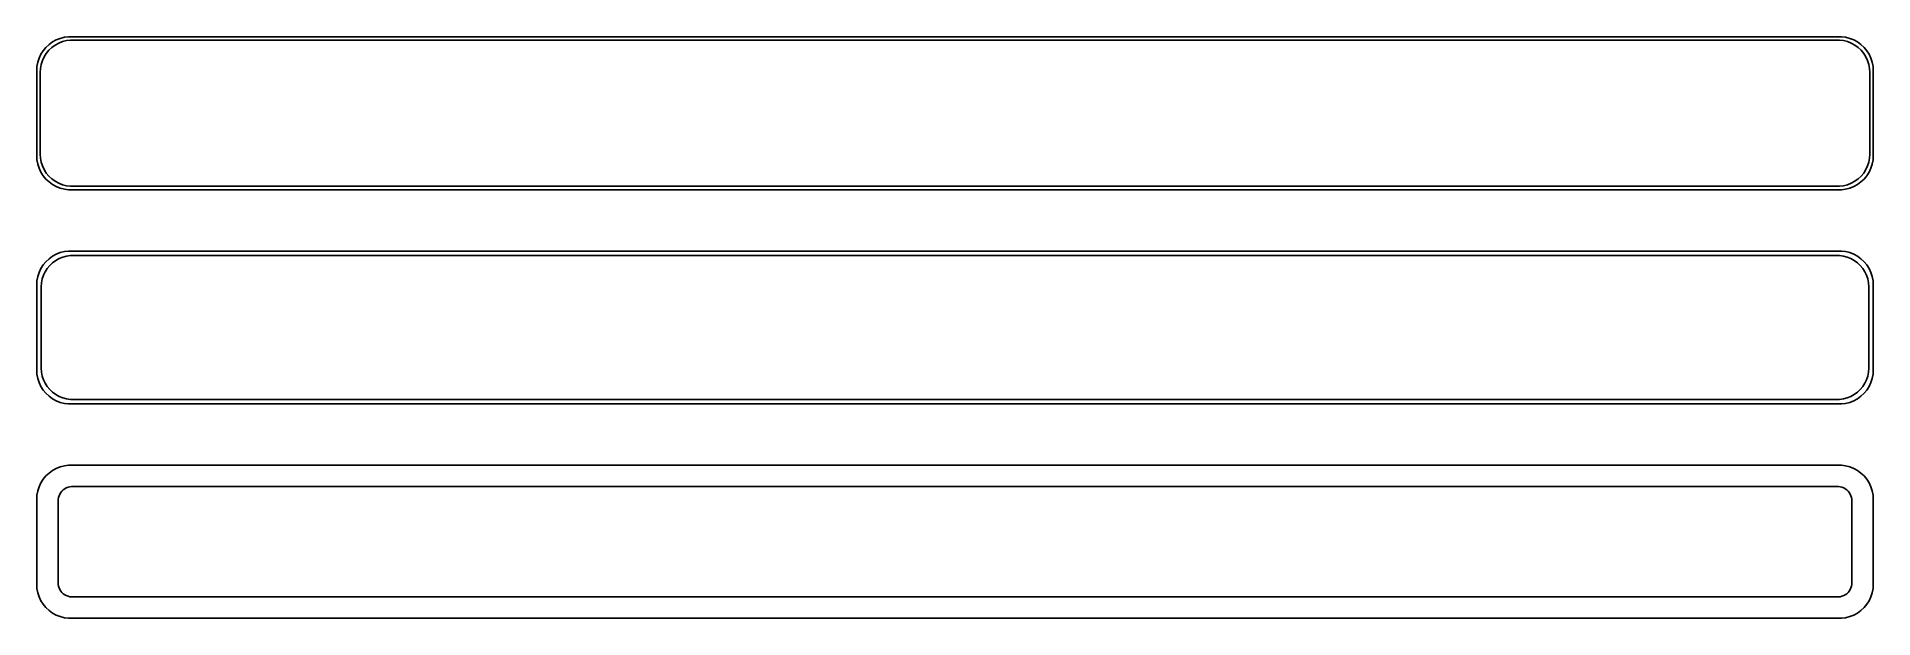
# Model space of a CAD drawing. Header units: metres. Extents: x -135 to 135, y 83 to 169.
import ezdxf

# ---------------------------------------------------------------- set-up
doc = ezdxf.new("R2010")
doc.units = ezdxf.units.M

msp = doc.modelspace()

# ---------------------------------------------------------------- linework, layer by layer
for p, q in [((-133.187, 167.603), (-133.645, 167.173)), ((-132.679, 167.972), (-133.187, 167.603)), ((-132.778, 167.16), (-132.295, 167.511)), ((-132.129, 168.274), (-132.679, 167.972)), ((-132.295, 167.511), (-131.772, 167.798)), ((-131.545, 168.505), (-132.129, 168.274)), ((-131.772, 167.798), (-131.218, 168.018)), ((-130.937, 168.661), (-131.545, 168.505)), ((-131.218, 168.018), (-130.64, 168.166)), ((-130.314, 168.74), (-130.937, 168.661)), ((-130.64, 168.166), (-130.048, 168.241)), ((130.314, 168.74), (-130.314, 168.74)), ((-130.048, 168.241), (130.048, 168.241)), ((130.048, 168.241), (130.64, 168.166)), ((130.937, 168.661), (130.314, 168.74)), ((130.64, 168.166), (131.218, 168.018)), ((131.545, 168.505), (130.937, 168.661)), ((131.218, 168.018), (131.772, 167.798)), ((132.129, 168.274), (131.545, 168.505)), ((131.772, 167.798), (132.295, 167.511)), ((132.679, 167.972), (132.129, 168.274)), ((132.295, 167.511), (132.778, 167.16)), ((133.187, 167.603), (132.679, 167.972)), ((133.645, 167.173), (133.187, 167.603)), ((-134.843, 164.993), (-134.961, 164.377)), ((-134.649, 165.591), (-134.843, 164.993)), ((-134.382, 166.159), (-134.649, 165.591)), ((-134.045, 166.689), (-134.382, 166.159)), ((-134.351, 164.681), (-134.166, 165.249)), ((-134.166, 165.249), (-133.912, 165.788)), ((-133.645, 167.173), (-134.045, 166.689)), ((-133.912, 165.788), (-133.593, 166.292)), ((-133.593, 166.292), (-133.213, 166.752)), ((-133.213, 166.752), (-132.778, 167.16)), ((132.778, 167.16), (133.213, 166.752)), ((133.213, 166.752), (133.593, 166.292)), ((133.593, 166.292), (133.912, 165.788)), ((134.045, 166.689), (133.645, 167.173)), ((133.912, 165.788), (134.166, 165.249)), ((134.382, 166.159), (134.045, 166.689)), ((134.166, 165.249), (134.351, 164.681)), ((134.649, 165.591), (134.382, 166.159)), ((134.843, 164.993), (134.649, 165.591)), ((134.961, 164.377), (134.843, 164.993)), ((-134.961, 164.377), (-135, 163.75)), ((-135, 163.75), (-135, 151.25)), ((-134.5, 163.5), (-134.463, 164.095)), ((-134.5, 151.5), (-134.5, 163.5)), ((-134.463, 164.095), (-134.351, 164.681)), ((134.351, 164.681), (134.463, 164.095)), ((134.463, 164.095), (134.5, 163.5)), ((134.5, 163.5), (134.5, 151.5)), ((135, 163.75), (134.961, 164.377)), ((135, 151.25), (135, 163.75)), ((-135, 151.25), (-134.961, 150.623)), ((-134.463, 150.905), (-134.5, 151.5)), ((134.5, 151.5), (134.463, 150.905)), ((134.961, 150.623), (135, 151.25)), ((-134.961, 150.623), (-134.843, 150.007)), ((-134.843, 150.007), (-134.649, 149.409)), ((-134.649, 149.409), (-134.382, 148.841)), ((-134.351, 150.319), (-134.463, 150.905)), ((-134.382, 148.841), (-134.045, 148.311)), ((-134.166, 149.751), (-134.351, 150.319)), ((-133.912, 149.212), (-134.166, 149.751)), ((-133.593, 148.708), (-133.912, 149.212)), ((-133.213, 148.248), (-133.593, 148.708)), ((133.593, 148.708), (133.213, 148.248)), ((133.912, 149.212), (133.593, 148.708)), ((134.166, 149.751), (133.912, 149.212)), ((134.045, 148.311), (134.382, 148.841)), ((134.351, 150.319), (134.166, 149.751)), ((134.463, 150.905), (134.351, 150.319)), ((134.382, 148.841), (134.649, 149.409)), ((134.649, 149.409), (134.843, 150.007)), ((134.843, 150.007), (134.961, 150.623)), ((-134.045, 148.311), (-133.645, 147.827)), ((-133.645, 147.827), (-133.187, 147.397)), ((-132.778, 147.84), (-133.213, 148.248)), ((-133.187, 147.397), (-132.679, 147.028)), ((-132.295, 147.489), (-132.778, 147.84)), ((-132.679, 147.028), (-132.129, 146.726)), ((-131.772, 147.202), (-132.295, 147.489)), ((-132.129, 146.726), (-131.545, 146.495)), ((-131.218, 146.982), (-131.772, 147.202)), ((-131.545, 146.495), (-130.937, 146.339)), ((-130.64, 146.834), (-131.218, 146.982)), ((-130.937, 146.339), (-130.314, 146.26)), ((-130.048, 146.759), (-130.64, 146.834)), ((-130.314, 146.26), (130.314, 146.26)), ((130.048, 146.759), (-130.048, 146.759)), ((130.64, 146.834), (130.048, 146.759)), ((130.314, 146.26), (130.937, 146.339)), ((131.218, 146.982), (130.64, 146.834)), ((130.937, 146.339), (131.545, 146.495)), ((131.772, 147.202), (131.218, 146.982)), ((131.545, 146.495), (132.129, 146.726)), ((132.295, 147.489), (131.772, 147.202)), ((132.129, 146.726), (132.679, 147.028)), ((132.778, 147.84), (132.295, 147.489)), ((132.679, 147.028), (133.187, 147.397)), ((133.213, 148.248), (132.778, 147.84)), ((133.187, 147.397), (133.645, 147.827)), ((133.645, 147.827), (134.045, 148.311)), ((-134.045, 135.189), (-134.382, 134.659)), ((-133.645, 135.673), (-134.045, 135.189)), ((-133.187, 136.103), (-133.645, 135.673)), ((-133.454, 134.691), (-133.088, 135.134)), ((-132.679, 136.472), (-133.187, 136.103)), ((-133.088, 135.134), (-132.668, 135.528)), ((-132.129, 136.774), (-132.679, 136.472)), ((-132.668, 135.528), (-132.203, 135.866)), ((-132.203, 135.866), (-131.699, 136.143)), ((-131.545, 137.005), (-132.129, 136.774)), ((-131.699, 136.143), (-131.165, 136.354)), ((-130.937, 137.161), (-131.545, 137.005)), ((-131.165, 136.354), (-130.608, 136.497)), ((-130.314, 137.24), (-130.937, 137.161)), ((-130.608, 136.497), (-130.037, 136.569)), ((130.314, 137.24), (-130.314, 137.24)), ((-130.037, 136.569), (130.037, 136.569)), ((130.037, 136.569), (130.608, 136.497)), ((130.937, 137.161), (130.314, 137.24)), ((130.608, 136.497), (131.165, 136.354)), ((131.545, 137.005), (130.937, 137.161)), ((131.165, 136.354), (131.699, 136.143)), ((132.129, 136.774), (131.545, 137.005)), ((131.699, 136.143), (132.203, 135.866)), ((132.679, 136.472), (132.129, 136.774)), ((132.203, 135.866), (132.668, 135.528)), ((132.668, 135.528), (133.088, 135.134)), ((133.187, 136.103), (132.679, 136.472)), ((133.088, 135.134), (133.454, 134.691)), ((133.645, 135.673), (133.187, 136.103)), ((134.045, 135.189), (133.645, 135.673)), ((134.382, 134.659), (134.045, 135.189)), ((-134.961, 132.877), (-135, 132.25)), ((-134.843, 133.493), (-134.961, 132.877)), ((-134.649, 134.091), (-134.843, 133.493)), ((-134.382, 134.659), (-134.649, 134.091)), ((-134.328, 132), (-134.292, 132.574)), ((-134.292, 132.574), (-134.185, 133.139)), ((-134.185, 133.139), (-134.007, 133.685)), ((-134.007, 133.685), (-133.762, 134.206)), ((-133.762, 134.206), (-133.454, 134.691)), ((133.454, 134.691), (133.762, 134.206)), ((133.762, 134.206), (134.007, 133.685)), ((134.007, 133.685), (134.185, 133.139)), ((134.185, 133.139), (134.292, 132.574)), ((134.292, 132.574), (134.328, 132)), ((134.649, 134.091), (134.382, 134.659)), ((134.843, 133.493), (134.649, 134.091)), ((134.961, 132.877), (134.843, 133.493)), ((135, 132.25), (134.961, 132.877)), ((-135, 132.25), (-135, 119.75)), ((-134.328, 120), (-134.328, 132)), ((134.328, 132), (134.328, 120)), ((135, 119.75), (135, 132.25)), ((-135, 119.75), (-134.961, 119.123)), ((-134.961, 119.123), (-134.843, 118.507)), ((-134.292, 119.426), (-134.328, 120)), ((-134.185, 118.861), (-134.292, 119.426)), ((-134.007, 118.315), (-134.185, 118.861)), ((134.185, 118.861), (134.007, 118.315)), ((134.292, 119.426), (134.185, 118.861)), ((134.328, 120), (134.292, 119.426)), ((134.843, 118.507), (134.961, 119.123)), ((134.961, 119.123), (135, 119.75)), ((-134.843, 118.507), (-134.649, 117.909)), ((-134.649, 117.909), (-134.382, 117.341)), ((-134.382, 117.341), (-134.045, 116.811)), ((-134.045, 116.811), (-133.645, 116.327)), ((-133.762, 117.794), (-134.007, 118.315)), ((-133.454, 117.309), (-133.762, 117.794)), ((-133.645, 116.327), (-133.187, 115.897)), ((-133.088, 116.866), (-133.454, 117.309)), ((-132.668, 116.472), (-133.088, 116.866)), ((-132.203, 116.134), (-132.668, 116.472)), ((-131.699, 115.857), (-132.203, 116.134)), ((132.203, 116.134), (131.699, 115.857)), ((132.668, 116.472), (132.203, 116.134)), ((133.088, 116.866), (132.668, 116.472)), ((133.454, 117.309), (133.088, 116.866)), ((133.187, 115.897), (133.645, 116.327)), ((133.762, 117.794), (133.454, 117.309)), ((133.645, 116.327), (134.045, 116.811)), ((134.007, 118.315), (133.762, 117.794)), ((134.045, 116.811), (134.382, 117.341)), ((134.382, 117.341), (134.649, 117.909)), ((134.649, 117.909), (134.843, 118.507)), ((-133.187, 115.897), (-132.679, 115.528)), ((-132.679, 115.528), (-132.129, 115.226)), ((-132.129, 115.226), (-131.545, 114.995)), ((-131.165, 115.646), (-131.699, 115.857)), ((-131.545, 114.995), (-130.937, 114.839)), ((-130.608, 115.503), (-131.165, 115.646)), ((-130.937, 114.839), (-130.314, 114.76)), ((-130.037, 115.431), (-130.608, 115.503)), ((-130.314, 114.76), (130.314, 114.76)), ((130.037, 115.431), (-130.037, 115.431)), ((130.608, 115.503), (130.037, 115.431)), ((130.314, 114.76), (130.937, 114.839)), ((131.165, 115.646), (130.608, 115.503)), ((130.937, 114.839), (131.545, 114.995)), ((131.699, 115.857), (131.165, 115.646)), ((131.545, 114.995), (132.129, 115.226)), ((132.129, 115.226), (132.679, 115.528)), ((132.679, 115.528), (133.187, 115.897)), ((-131.545, 105.505), (-132.129, 105.274)), ((-130.937, 105.661), (-131.545, 105.505)), ((-130.314, 105.74), (-130.937, 105.661)), ((130.314, 105.74), (-130.314, 105.74)), ((130.937, 105.661), (130.314, 105.74)), ((131.545, 105.505), (130.937, 105.661)), ((132.129, 105.274), (131.545, 105.505)), ((-134.382, 103.159), (-134.649, 102.591)), ((-134.045, 103.689), (-134.382, 103.159)), ((-133.645, 104.173), (-134.045, 103.689)), ((-133.187, 104.603), (-133.645, 104.173)), ((-132.679, 104.972), (-133.187, 104.603)), ((-132.129, 105.274), (-132.679, 104.972)), ((-130.145, 102.572), (-129.882, 102.605)), ((-129.882, 102.605), (129.882, 102.605)), ((129.882, 102.605), (130.145, 102.572)), ((132.679, 104.972), (132.129, 105.274)), ((133.187, 104.603), (132.679, 104.972)), ((133.645, 104.173), (133.187, 104.603)), ((134.045, 103.689), (133.645, 104.173)), ((134.382, 103.159), (134.045, 103.689)), ((134.649, 102.591), (134.382, 103.159)), ((-134.961, 101.377), (-135, 100.75)), ((-135, 100.75), (-135, 88.25)), ((-134.843, 101.993), (-134.961, 101.377)), ((-134.649, 102.591), (-134.843, 101.993)), ((-131.86, 100.5), (-131.843, 100.764)), ((-131.86, 88.5), (-131.86, 100.5)), ((-131.843, 100.764), (-131.793, 101.025)), ((-131.793, 101.025), (-131.711, 101.277)), ((-131.711, 101.277), (-131.599, 101.516)), ((-131.599, 101.516), (-131.457, 101.74)), ((-131.457, 101.74), (-131.288, 101.944)), ((-131.288, 101.944), (-131.095, 102.125)), ((-131.095, 102.125), (-130.88, 102.281)), ((-130.88, 102.281), (-130.648, 102.409)), ((-130.648, 102.409), (-130.402, 102.506)), ((-130.402, 102.506), (-130.145, 102.572)), ((130.145, 102.572), (130.402, 102.506)), ((130.402, 102.506), (130.648, 102.409)), ((130.648, 102.409), (130.88, 102.281)), ((130.88, 102.281), (131.095, 102.125)), ((131.095, 102.125), (131.288, 101.944)), ((131.288, 101.944), (131.457, 101.74)), ((131.457, 101.74), (131.599, 101.516)), ((131.599, 101.516), (131.711, 101.277)), ((131.711, 101.277), (131.793, 101.025)), ((131.793, 101.025), (131.843, 100.764)), ((131.843, 100.764), (131.86, 100.5)), ((131.86, 100.5), (131.86, 88.5)), ((134.843, 101.993), (134.649, 102.591)), ((134.961, 101.377), (134.843, 101.993)), ((135, 100.75), (134.961, 101.377)), ((135, 88.25), (135, 100.75)), ((-135, 88.25), (-134.961, 87.6233)), ((-134.961, 87.6233), (-134.843, 87.0066)), ((-134.843, 87.0066), (-134.649, 86.4094)), ((-134.649, 86.4094), (-134.382, 85.8412)), ((-131.843, 88.2356), (-131.86, 88.5)), ((-131.793, 87.9754), (-131.843, 88.2356)), ((-131.711, 87.7234), (-131.793, 87.9754)), ((-131.599, 87.4837), (-131.711, 87.7234)), ((-131.457, 87.26), (-131.599, 87.4837)), ((-131.288, 87.0559), (-131.457, 87.26)), ((-131.095, 86.8745), (-131.288, 87.0559)), ((-130.88, 86.7188), (-131.095, 86.8745)), ((-130.648, 86.5912), (-130.88, 86.7188)), ((-130.402, 86.4936), (-130.648, 86.5912)), ((-130.145, 86.4277), (-130.402, 86.4936)), ((-129.882, 86.3945), (-130.145, 86.4277)), ((130.145, 86.4277), (129.882, 86.3945)), ((130.402, 86.4936), (130.145, 86.4277)), ((130.648, 86.5912), (130.402, 86.4936)), ((130.88, 86.7188), (130.648, 86.5912)), ((131.095, 86.8745), (130.88, 86.7188)), ((131.288, 87.0559), (131.095, 86.8745)), ((131.457, 87.26), (131.288, 87.0559)), ((131.599, 87.4837), (131.457, 87.26)), ((131.711, 87.7234), (131.599, 87.4837)), ((131.793, 87.9754), (131.711, 87.7234)), ((131.843, 88.2356), (131.793, 87.9754)), ((131.86, 88.5), (131.843, 88.2356)), ((134.382, 85.8412), (134.649, 86.4094)), ((134.649, 86.4094), (134.843, 87.0066)), ((134.843, 87.0066), (134.961, 87.6233)), ((134.961, 87.6233), (135, 88.25)), ((-134.382, 85.8412), (-134.045, 85.3111)), ((-134.045, 85.3111), (-133.645, 84.8273)), ((-133.645, 84.8273), (-133.187, 84.3974)), ((-133.187, 84.3974), (-132.679, 84.0284)), ((-132.679, 84.0284), (-132.129, 83.7259)), ((-132.129, 83.7259), (-131.545, 83.4947)), ((129.882, 86.3945), (-129.882, 86.3945)), ((131.545, 83.4947), (132.129, 83.7259)), ((132.129, 83.7259), (132.679, 84.0284)), ((132.679, 84.0284), (133.187, 84.3974)), ((133.187, 84.3974), (133.645, 84.8273)), ((133.645, 84.8273), (134.045, 85.3111)), ((134.045, 85.3111), (134.382, 85.8412)), ((-131.545, 83.4947), (-130.937, 83.3386)), ((-130.937, 83.3386), (-130.314, 83.2599)), ((-130.314, 83.2599), (130.314, 83.2599)), ((130.314, 83.2599), (130.937, 83.3386)), ((130.937, 83.3386), (131.545, 83.4947))]:
    msp.add_line(p, q)

doc.saveas('drawing.dxf')
